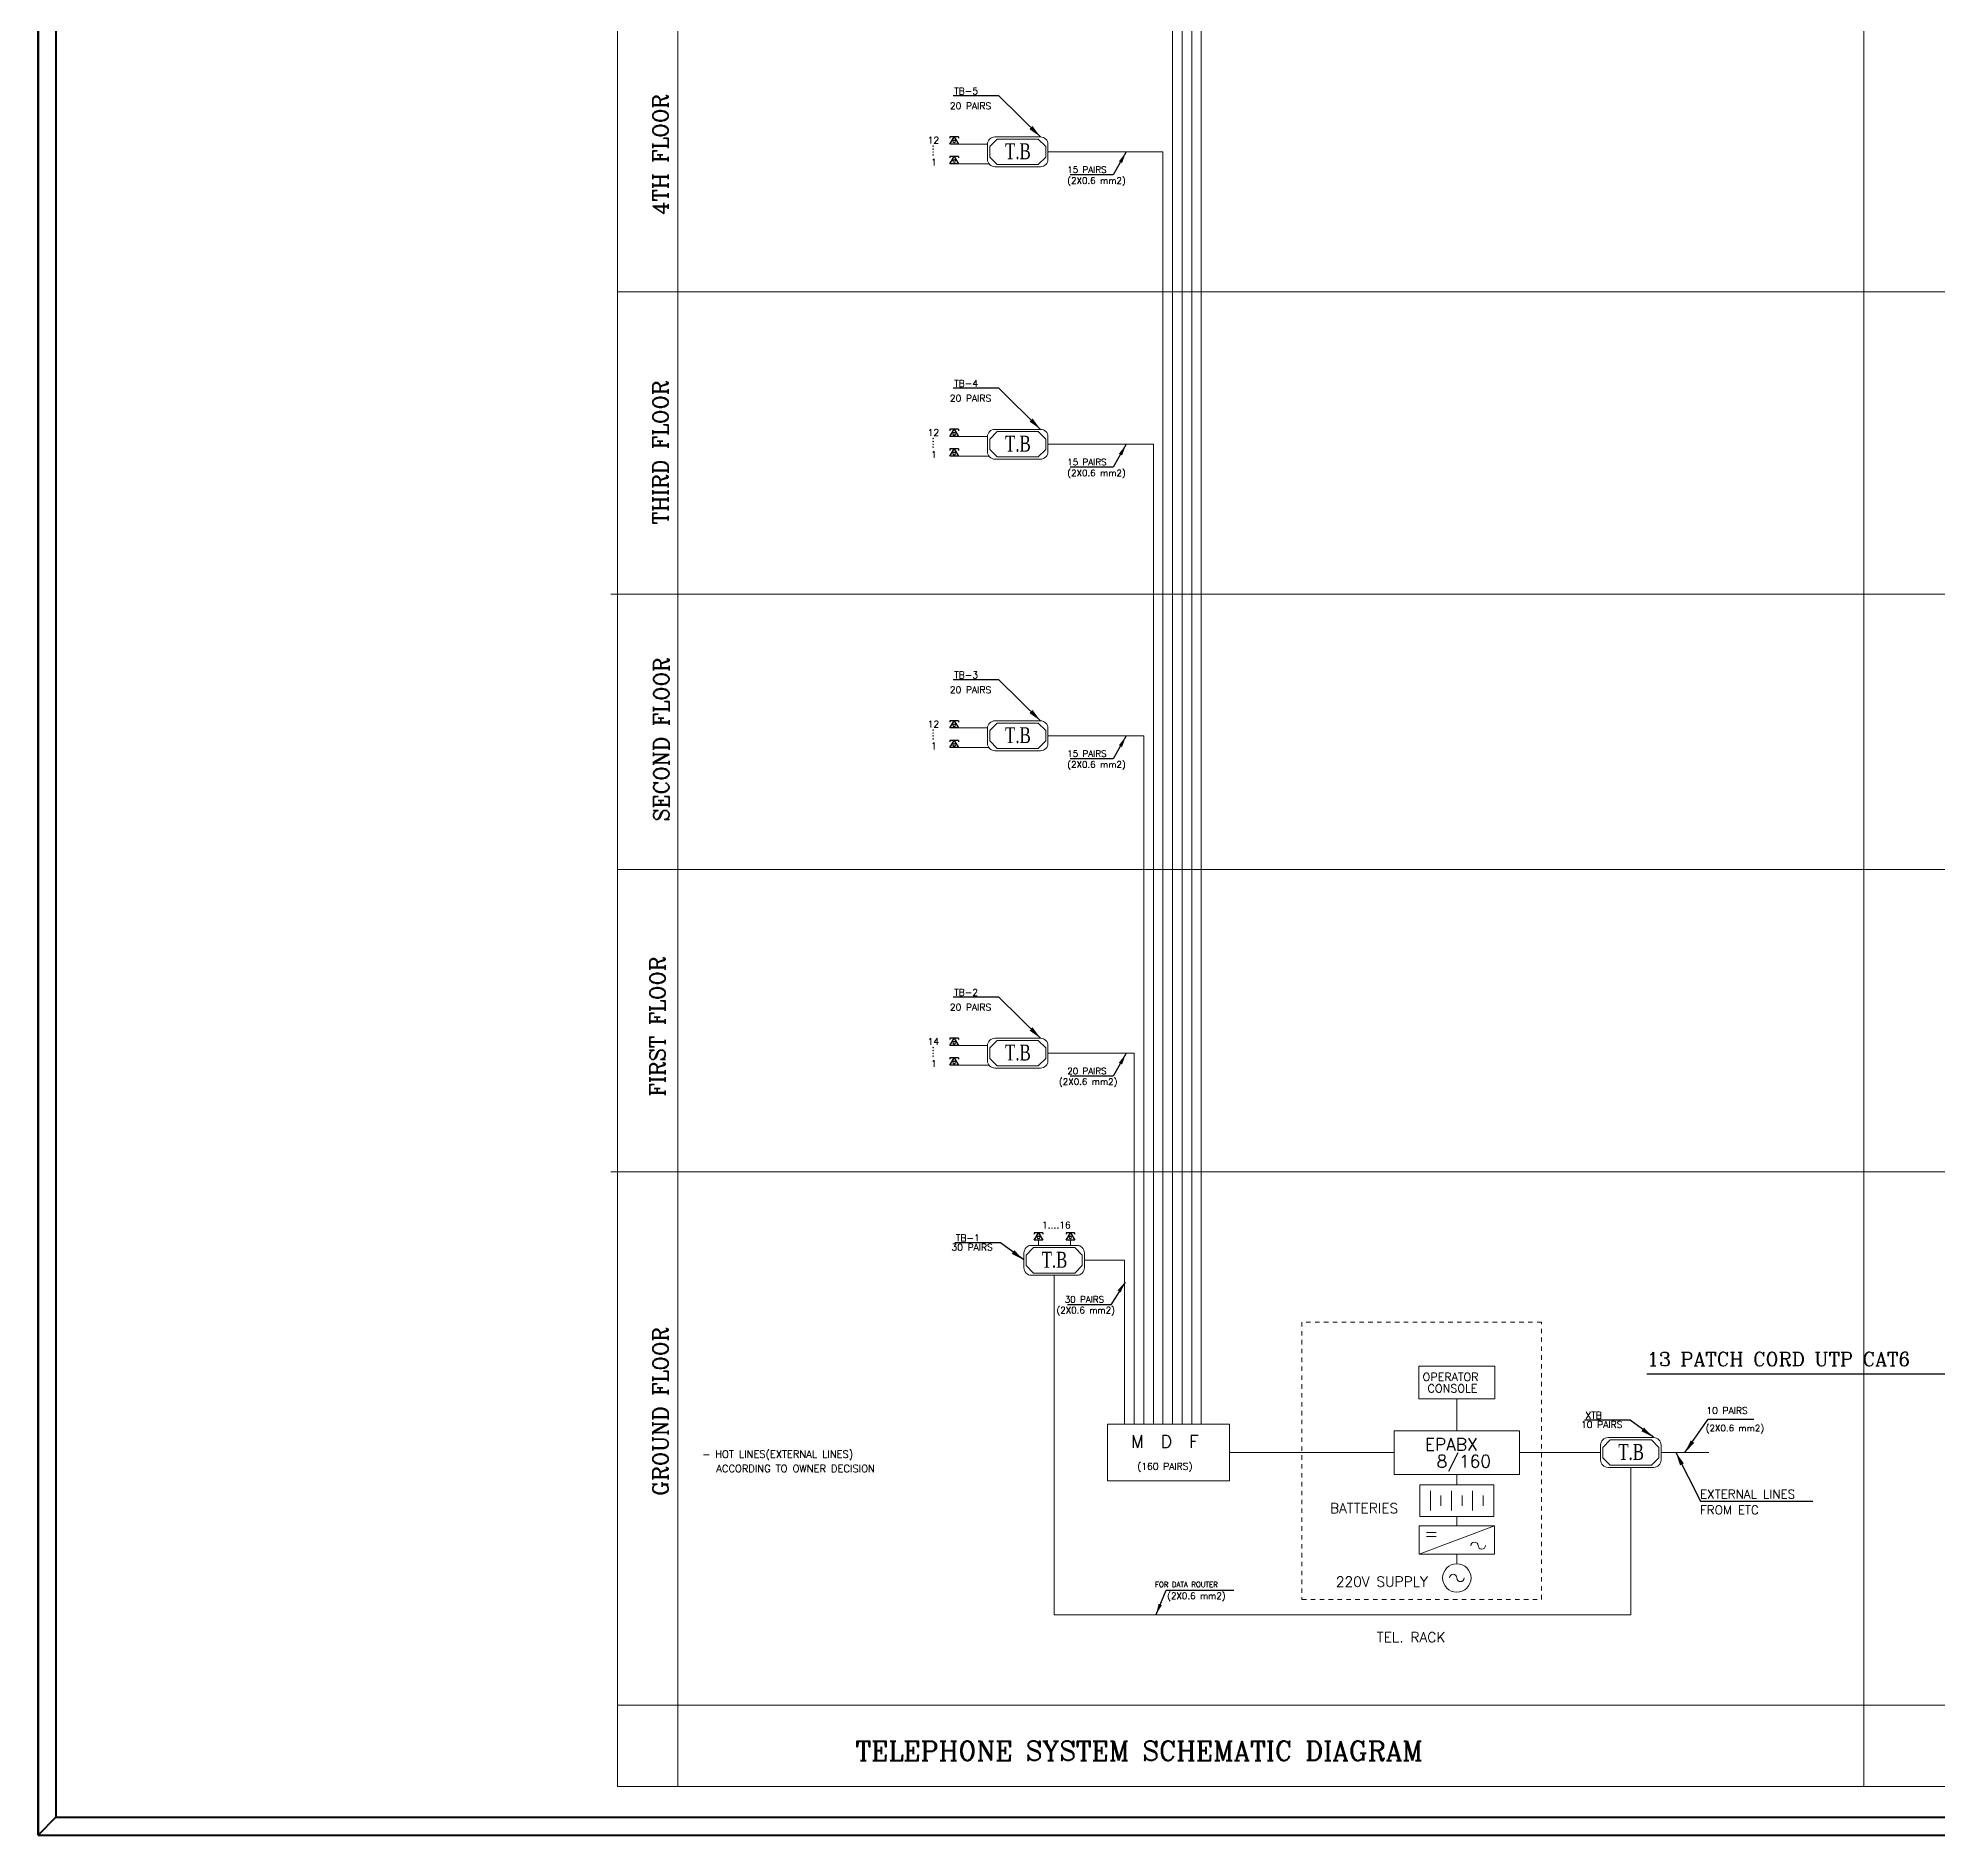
# Model space of a CAD drawing. Extents: x 846 to 947, y 421 to 797.
# Drawn here: x 846.37 to 889.16, y 421.19 to 461.68 of the extents above; entities that cross this region are included whole.
import ezdxf
from ezdxf.enums import TextEntityAlignment as Align

# ---------------------------------------------------------------- set-up
doc = ezdxf.new("R2010")
doc.units = 0
doc.header["$MEASUREMENT"] = 0
doc.linetypes.add('HIDDEN', pattern=[0.375, 0.25, -0.125])
doc.layers.get('0').update_dxf_attribs({"color": 252, "linetype": 'CONTINUOUS', "lineweight": 30})
doc.layers.add('ELEC_Telephone', color=5, linetype='CONTINUOUS')
for name, color, linetype, lineweight in [('TELEPHONE', 4, 'CONTINUOUS', 9), ('UG-BORDER', 20, 'CONTINUOUS', 80), ('WIRRING', 3, 'CONTINUOUS', 5)]:
    doc.layers.add(name, color=color, linetype=linetype, lineweight=lineweight)
doc.styles.add('BASEERA 04', font='romans.shx', dxfattribs={"width": 0.7})
doc.styles.add('E80', font='romanc.shx')
doc.styles.add('WALEED', font='romanc.shx', dxfattribs={"height": 210})
doc.styles.add('x-arab', font='xarab.shx')
doc.dimstyles.new('Ex100', dxfattribs={"dimtxt": 0.2, "dimasz": 0.35, "dimexe": 0.1, "dimexo": 0.1, "dimgap": 0, "dimtad": 1, "dimzin": 0, "dimdsep": 46, "dimtxsty": 'x-arab', "dimblk2": 'ARW3', "dimcen": 0.15, "dimse1": 1, "dimse2": 1, "dimclrd": 1, "dimclre": 1, "dimclrt": 256, "dimadec": 0, "dimazin": 0, "dimtfac": 0.4, "dimtix": 1, "dimtmove": 2, "dimatfit": 3, "dimfxl": 1, "dimtolj": 1, "dimtzin": 0, "dimarcsym": 0})
doc.dimstyles.get("Standard").update_dxf_attribs({"dimtxt": 0.12, "dimasz": 0.05, "dimexe": 0.18, "dimexo": 0.0625, "dimgap": 0.09, "dimtad": 0, "dimtih": 1, "dimtoh": 1, "dimzin": 0, "dimdsep": 46, "dimtxsty": 'Standard', "dimblk": 'DOT', "dimcen": 0.09, "dimadec": 0, "dimazin": 0, "dimtfac": 1, "dimtofl": 0, "dimtmove": 0, "dimatfit": 3, "dimldrblk": 'DOT', "dimfxl": 1, "dimtolj": 1, "dimtzin": 0, "dimarcsym": 0})

# ---------------------------------------------------------------- blocks, each defined once
blk = doc.blocks.new('ARW3')
at = {"color": 7}
for p, q in [((0.5, 0), (-1, 0)), ((0, 0.75), (0, -0.75))]:
    blk.add_line(p, q, dxfattribs=at)
at = {"color": 4}
blk.add_line((0.5, 0.5), (-0.5, -0.5), dxfattribs=at)
blk = doc.blocks.new('TBOX.')
at = {"layer": 'TELEPHONE', "color": 2, "ltscale": 0.05}
blk.add_lwpolyline([(381841, 119518), (382452, 119518, -0.414214), (382552, 119418), (382552, 119218, -0.414214), (382452, 119118), (381841, 119118, -0.414214), (381741, 119218), (381741, 119418, -0.414214)], format="xyb", close=True, dxfattribs=at)
at = {"layer": 'TELEPHONE', "color": 6, "ltscale": 0.05}
blk.add_lwpolyline([(381871, 119488), (382422, 119488), (382522, 119388), (382522, 119248), (382422, 119148), (381871, 119148), (381771, 119248), (381771, 119388)], close=True, dxfattribs=at)
at = {"layer": 'TELEPHONE', "color": 7, "ltscale": 0.05, "insert": (382150, 119215), "char_height": 212.5, "width": 8345.12, "attachment_point": 8, "style": 'BASEERA 04'}
blk.add_mtext('{\\fGeorgia|b0|i0|c0|p18;T.B}', dxfattribs=at)
blk = doc.blocks.new('Tel2')
at = {"layer": 'ELEC_Telephone', "color": 3}
for p, q in [((197.453, 163.252), (197.363, 163.102)), ((197.363, 163.102), (197.543, 163.102)), ((197.365, 163.252), (197.541, 163.252)), ((197.365, 163.252), (197.365, 163.221)), ((197.543, 163.102), (197.453, 163.252)), ((197.541, 163.252), (197.541, 163.221))]:
    blk.add_line(p, q, dxfattribs=at)
at = {"layer": 'ELEC_Telephone', "color": 1}
blk.add_circle((197.453, 163.157), 0.0264, dxfattribs=at)
blk = doc.blocks.new('_Dot')
at = {"color": 0, "linetype": 'ByBlock', "lineweight": -2}
blk.add_line((-0.5, 0), (-1, 0), dxfattribs=at)
at = {"color": 0, "linetype": 'ByBlock', "const_width": 0.5}
blk.add_lwpolyline([(-0.25, 0, 1), (0.25, 0, 1)], format="xyb", close=True, dxfattribs=at)

msp = doc.modelspace()

# ---------------------------------------------------------------- linework, layer by layer
at = {"layer": 'TELEPHONE', "color": 6, "ltscale": 0.1}
for p, q in [((859.418, 422.287), (859.418, 486.76)), ((860.78, 422.287), (860.78, 486.76)), ((887.488, 422.287), (887.488, 486.76)), ((859.418, 455.962), (912.089, 455.962)), ((859.265, 449.153), (912.089, 449.153)), ((859.418, 449.153), (912.089, 449.153)), ((859.418, 442.943), (912.089, 442.943)), ((859.265, 436.134), (912.089, 436.134)), ((859.418, 424.122), (912.089, 424.122)), ((912.089, 422.287), (859.418, 422.287))]:
    msp.add_line(p, q, dxfattribs=at)
at = {"layer": 'UG-BORDER'}
for p, q in [((846.366, 487.893), (846.366, 421.193)), ((846.366, 421.193), (846.366, 487.893)), ((846.77, 487.488), (846.77, 421.597)), ((846.366, 421.193), (846.77, 421.597)), ((846.77, 421.597), (941.961, 421.597)), ((846.366, 421.193), (942.366, 421.193))]:
    msp.add_line(p, q, dxfattribs=at)
at = {"layer": 'WIRRING', "color": 3}
for p, q in [((872.567, 430.448), (872.567, 483.199)), ((872.351, 430.448), (872.351, 477.847)), ((872.135, 430.448), (872.135, 472.033)), ((871.919, 430.448), (871.919, 465.072)), ((869.113, 459.116), (871.703, 459.116)), ((871.703, 430.448), (871.703, 459.116)), ((869.113, 452.528), (871.487, 452.528)), ((871.487, 430.448), (871.487, 452.528)), ((869.113, 445.96), (871.271, 445.96)), ((871.271, 430.448), (871.271, 445.96)), ((869.113, 438.808), (871.055, 438.808)), ((871.055, 430.448), (871.055, 438.808)), ((868.901, 434.599), (868.901, 434.476)), ((869.619, 434.599), (869.619, 434.476)), ((870.839, 430.448), (870.839, 434.141)), ((870.457, 430.448), (873.203, 430.448)), ((870.457, 429.171), (870.457, 430.448)), ((873.203, 430.448), (873.203, 429.171)), ((879.735, 430.302), (876.908, 430.302)), ((876.908, 430.302), (876.908, 429.318)), ((879.735, 429.318), (879.735, 430.302)), ((876.908, 429.81), (873.203, 429.81)), ((879.735, 429.81), (881.562, 429.81)), ((876.908, 429.318), (879.735, 429.318)), ((878.322, 429.318), (878.322, 429.082)), ((870.457, 429.171), (873.203, 429.171)), ((877.489, 429.082), (879.154, 429.082)), ((877.489, 428.368), (877.489, 429.082)), ((877.727, 428.948), (877.727, 428.503)), ((877.965, 428.844), (877.965, 428.606)), ((878.203, 428.503), (878.203, 428.948)), ((878.441, 428.844), (878.441, 428.606)), ((878.679, 428.503), (878.679, 428.948)), ((878.916, 428.844), (878.916, 428.606)), ((879.154, 428.368), (879.154, 429.082)), ((879.154, 428.368), (877.489, 428.368)), ((877.855, 428.009), (877.637, 428.009)), ((878.322, 428.368), (878.322, 428.159)), ((877.855, 427.916), (877.637, 427.916))]:
    msp.add_line(p, q, dxfattribs=at)
at = {"layer": 'WIRRING', "linetype": 'Continuous'}
for p, q in [((867.098, 459.291), (867.752, 459.291)), ((867.098, 458.849), (867.785, 458.849)), ((867.098, 452.704), (867.752, 452.704)), ((867.098, 452.261), (867.785, 452.261)), ((867.098, 446.135), (867.752, 446.135)), ((867.098, 445.692), (867.785, 445.692)), ((867.098, 438.984), (867.752, 438.984)), ((867.098, 438.541), (867.785, 438.541)), ((869.935, 434.141), (870.839, 434.141)), ((869.255, 433.805), (869.255, 426.155)), ((878.322, 430.302), (878.322, 431.019)), ((882.242, 429.474), (882.242, 426.155)), ((882.242, 426.155), (869.255, 426.155))]:
    msp.add_line(p, q, dxfattribs=at)
at = {"layer": 'WIRRING', "color": 3, "ltscale": 0.1}
msp.add_line((882.923, 429.81), (883.997, 429.81), dxfattribs=at)
at = {"layer": 'WIRRING', "color": 3, "linetype": 'Continuous'}
for p, q in [((879.173, 428.159), (877.471, 427.518)), ((878.322, 427.518), (878.322, 427.304))]:
    msp.add_line(p, q, dxfattribs=at)
at = {"layer": 'WIRRING', "color": 2, "linetype": 'HIDDEN', "ltscale": 0.3}
msp.add_lwpolyline([(880.229, 432.748), (874.835, 432.748), (874.835, 426.501), (880.229, 426.501)], close=True, dxfattribs=at)
at = {"layer": 'WIRRING', "color": 3}
for points in [[(877.469, 431.753), (879.175, 431.753), (879.175, 431.019), (877.469, 431.019)], [(877.471, 427.518), (879.173, 427.518), (879.173, 428.159), (877.471, 428.159)]]:
    msp.add_lwpolyline(points, close=True, dxfattribs=at)
at = {"layer": 'WIRRING', "color": 3, "linetype": 'Continuous'}
msp.add_circle((878.322, 426.984), 0.32, dxfattribs=at)
for centre, start, end in [((878.719, 427.71), 0, 180), ((878.884, 427.716), 180, 0), ((878.239, 426.984), 0, 180), ((878.404, 426.984), 180, 0)]:
    msp.add_arc(centre, 0.0828, start, end, dxfattribs=at)

# ---------------------------------------------------------------- block references
at = {"layer": 'WIRRING', "lineweight": -3, "xscale": -1.085236774456234, "yscale": 1.085236774456177, "zscale": 1.08523677445618}
for p in [(1081.284, 282.287), (1081.284, 281.844), (1081.284, 275.699), (1081.284, 275.256), (1081.284, 269.131), (1081.284, 268.688), (1081.284, 261.979), (1081.284, 261.536), (1083.184, 257.594), (1083.902, 257.594)]:
    msp.add_blockref('Tel2', p, dxfattribs=at)
at = {"layer": 'WIRRING', "color": 3, "xscale": 0.0016796341748204, "yscale": 0.0016796341538452, "zscale": 0.0016796341644997}
for p in [(226.566, 258.705), (226.566, 252.117), (226.566, 245.549), (226.566, 238.398), (227.388, 233.73), (240.376, 229.399)]:
    msp.add_blockref('TBOX.', p, dxfattribs=at)

# ---------------------------------------------------------------- texts
at = {"layer": 'TELEPHONE', "color": 3, "style": 'E80'}
for s, height, p in [('4TH FLOOR', 0.3467, (860.558, 459.056)), ('THIRD FLOOR', 0.34673, (860.558, 452.343)), ('SECOND FLOOR', 0.34673, (860.579, 445.875)), ('FIRST FLOOR', 0.34673, (860.491, 439.409)), ('GROUND FLOOR', 0.34673, (860.558, 430.734))]:
    msp.add_text(s, height=height, rotation=90, dxfattribs=at).set_placement(p, align=Align.CENTER)
at = {"layer": 'TELEPHONE', "color": 3, "style": 'WALEED'}
msp.add_text('TELEPHONE SYSTEM SCHEMATIC DIAGRAM', height=0.432, dxfattribs=at).set_placement((864.78, 422.872))
at = {"layer": 'WIRRING', "color": 3, "style": 'E80'}
for s, height, p in [('TB-5', 0.1512, (867.001, 460.409)), ('20 PAIRS', 0.1512, (866.903, 460.075)), ('15 PAIRS', 0.1436, (869.548, 458.642)), ('(2X0.6 mm2)', 0.14364, (869.548, 458.397)), ('20 PAIRS', 0.1512, (866.903, 453.488)), ('TB-4', 0.1512, (867.001, 453.822)), ('(2X0.6 mm2)', 0.14364, (869.548, 451.81)), ('15 PAIRS', 0.1436, (869.548, 452.054)), ('TB-3', 0.1512, (867.001, 447.253)), ('20 PAIRS', 0.1512, (866.903, 446.919)), ('15 PAIRS', 0.1436, (869.548, 445.486)), ('(2X0.6 mm2)', 0.14364, (869.548, 445.241)), ('TB-2', 0.1512, (867.001, 440.102)), ('20 PAIRS', 0.1512, (866.903, 439.768)), ('(2X0.6 mm2)', 0.14364, (869.361, 438.094)), ('20 PAIRS', 0.1436, (869.548, 438.334)), ('1....16', 0.1512, (868.978, 434.86)), ('30 PAIRS', 0.1512, (866.939, 434.36)), ('TB-1', 0.1512, (867.039, 434.569)), ('(2X0.6 mm2)', 0.14364, (869.305, 432.946)), ('30 PAIRS', 0.1436, (869.492, 433.187)), ('OPERATOR', 0.1837, (877.552, 431.422)), ('CONSOLE', 0.1837, (877.664, 431.164)), ('XTB', 0.1512, (881.22, 430.573)), ('10 PAIRS', 0.1512, (883.943, 430.68)), ('EPABX', 0.2799, (877.603, 429.854)), ('10 PAIRS', 0.1512, (881.12, 430.364)), ('(2X0.6 mm2)', 0.14364, (883.928, 430.289)), ('- HOT LINES(EXTERNAL LINES)', 0.1633, (861.325, 429.692)), ('8/160', 0.2799, (877.868, 429.474)), ('ACCORDING TO OWNER DECISION', 0.1633, (861.644, 429.367)), ('(160 PAIRS)', 0.1512, (871.125, 429.423)), ('EXTERNAL LINES ', 0.19656, (883.802, 428.774)), ('FROM ETC', 0.1966, (883.802, 428.419)), ('FOR DATA ROUTER', 0.11491, (871.526, 426.78)), ('(2X0.6 mm2)', 0.14364, (871.798, 426.51)), ('TEL. RACK', 0.2268, (876.521, 425.535))]:
    msp.add_text(s, height=height, dxfattribs=at).set_placement(p)
at = {"layer": 'WIRRING', "color": 7}
for s, height, style, p in [('12', 0.1512, 'E80', (866.404, 459.304)), ('1', 0.151, 'E80', (866.479, 458.809)), ('12', 0.1512, 'E80', (866.404, 452.716)), ('1', 0.151, 'E80', (866.479, 452.221)), ('12', 0.1512, 'E80', (866.404, 446.147)), ('1', 0.151, 'E80', (866.479, 445.653)), ('14', 0.1512, 'E80', (866.404, 438.996)), ('1', 0.151, 'E80', (866.479, 438.501)), (' 13 PATCH CORD UTP CAT6', 0.313, 'WALEED', (882.391, 431.76))]:
    msp.add_text(s, height=height, dxfattribs=dict(at, style=style)).set_placement(p)
at = {"layer": 'WIRRING', "color": 7, "style": 'E80'}
for p in [(866.522, 459.275), (866.522, 452.687), (866.522, 446.119), (866.522, 438.967)]:
    msp.add_text('....', height=0.1512, rotation=270, dxfattribs=at).set_placement(p)
at = {"layer": 'WIRRING', "color": 3, "style": 'E80'}
msp.add_text('M  D  F', height=0.2799, dxfattribs=at).set_placement((871.745, 430.058), align=Align.MIDDLE)
for s, p in [('BATTERIES', (876.233, 428.442)), ('220V SUPPLY', (876.634, 426.787))]:
    msp.add_text(s, height=0.2268, dxfattribs=at).set_placement(p, align=Align.CENTER)

# ---------------------------------------------------------------- leaders
at = {"layer": 'WIRRING', "color": 3}
for points, override in [([(868.946, 459.451), (868.008, 460.375), (866.981, 460.375)], {"dimasz": 0.3, "dimtad": 0}), ([(870.87, 459.099), (870.583, 458.596), (869.61, 458.596)], {"dimasz": 0.25, "dimtad": 0}), ([(868.946, 452.863), (868.008, 453.788), (866.981, 453.788)], {"dimasz": 0.3, "dimtad": 0}), ([(870.87, 452.511), (870.583, 452.008), (869.61, 452.008)], {"dimasz": 0.25, "dimtad": 0}), ([(868.946, 446.295), (868.008, 447.219), (866.981, 447.219)], {"dimasz": 0.3, "dimtad": 0}), ([(870.87, 445.943), (870.583, 445.44), (869.61, 445.44)], {"dimasz": 0.25, "dimtad": 0}), ([(868.946, 439.143), (868.008, 440.068), (866.981, 440.068)], {"dimasz": 0.3, "dimtad": 0}), ([(870.87, 438.791), (870.583, 438.288), (869.61, 438.288)], {"dimasz": 0.25, "dimtad": 0}), ([(868.568, 434.15), (868.046, 434.535), (867.019, 434.535)], {"dimasz": 0.3, "dimtad": 0}), ([(870.85, 433.652), (870.527, 433.141), (869.554, 433.141)], {"dimasz": 0.25, "dimtad": 0}), ([(882.75, 430.154), (882.228, 430.539), (881.2, 430.539)], {"dimasz": 0.3, "dimtad": 0}), ([(883.46, 429.81), (883.987, 430.564), (885.015, 430.564)], {"dimasz": 0.3, "dimtad": 0}), ([(883.258, 429.81), (883.813, 428.717), (886.338, 428.717)], {"dimasz": 0.3, "dimtad": 0}), ([(871.547, 426.159), (871.778, 426.71), (873.298, 426.71)], {"dimasz": 0.25, "dimtad": 0})]:
    msp.add_leader(points, dimstyle='Ex100', override=override, dxfattribs=at)
at = {"layer": 'WIRRING', "color": 1, "linetype": 'Continuous'}
msp.add_leader([(892.006, 431.871), (891.302, 431.574), (882.602, 431.574)], dimstyle='Standard', override={"dimasz": 0.1, "dimgap": 0.09, "dimtad": 0, "dimldrblk": 'DotSmall'}, dxfattribs=at)

doc.saveas('drawing.dxf')
